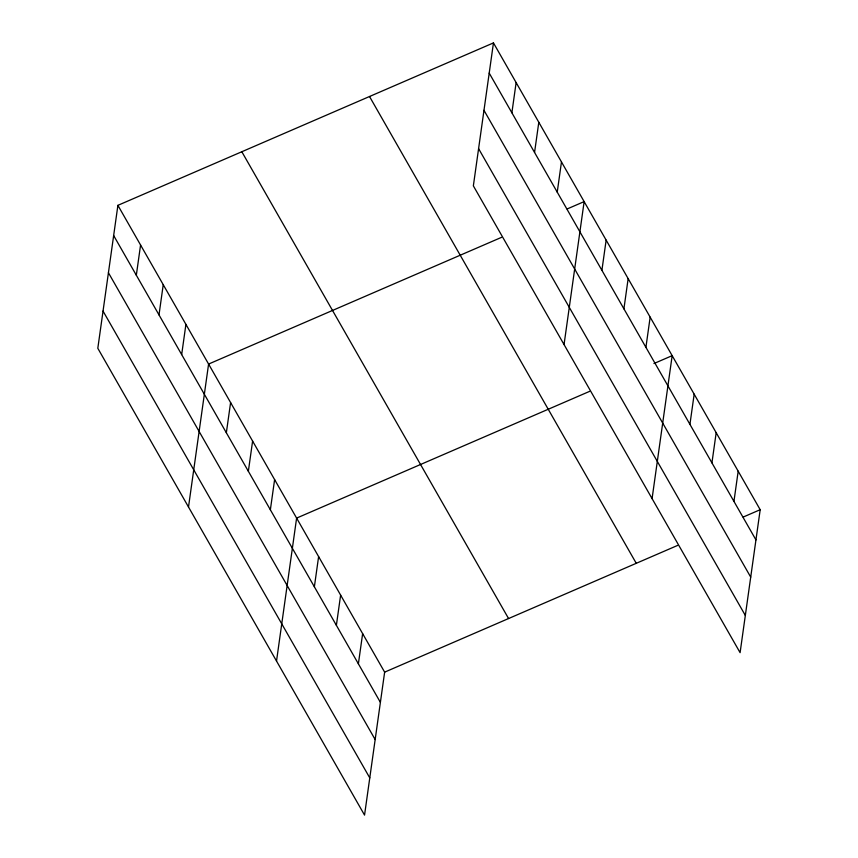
<?xml version="1.0" encoding="UTF-8"?>
<svg xmlns="http://www.w3.org/2000/svg" width="858" height="858" viewBox="0 0 858 858"><rect width="100%" height="100%" fill="white"/><g stroke="black" fill="none" stroke-linecap="round" stroke-linejoin="round"><path stroke-width="1.29" d="M117.9 205.341L97.812 348.294L364.543 815.1L384.641 672.146L117.9 205.341L493.457 42.9L760.188 509.706L740.1 652.659L473.359 185.854L493.457 42.9M136.325 275.225L140.573 245.023M158.998 314.897L163.245 284.695M181.671 354.579L185.918 324.378M188.503 507.014L208.591 364.06L501.522 237.355M226.351 432.764L230.598 402.574M248.359 471.278L252.606 441.076M270.367 509.791L274.614 479.59M276.523 661.057L296.611 518.103L589.543 391.398M314.371 586.808L318.618 556.617M336.379 625.321L340.626 595.13M358.387 663.835L362.634 633.633M511.883 112.773L516.13 82.582M534.555 152.456L538.803 122.254M557.228 192.138L561.475 161.937M564.049 344.562L584.148 201.609L567.138 208.966M601.908 270.324L606.145 240.122M623.916 308.837L628.153 278.636M645.913 347.351L650.16 317.149M652.08 498.616L672.168 355.662L653.946 363.545M689.929 424.367L694.176 394.165M711.936 462.88L716.183 432.679M733.944 501.394L738.191 471.192M384.641 672.146L677.573 545.441M743.178 517.063L760.188 509.706M489.21 73.102L755.952 539.907M483.976 110.307L750.718 577.112M478.592 148.648L745.334 615.443M369.519 96.504L636.261 563.309M241.827 151.737L508.569 618.543M113.653 235.542L380.394 702.348M108.43 272.747L375.161 739.553M103.035 311.089L369.777 777.895"/></g></svg>
